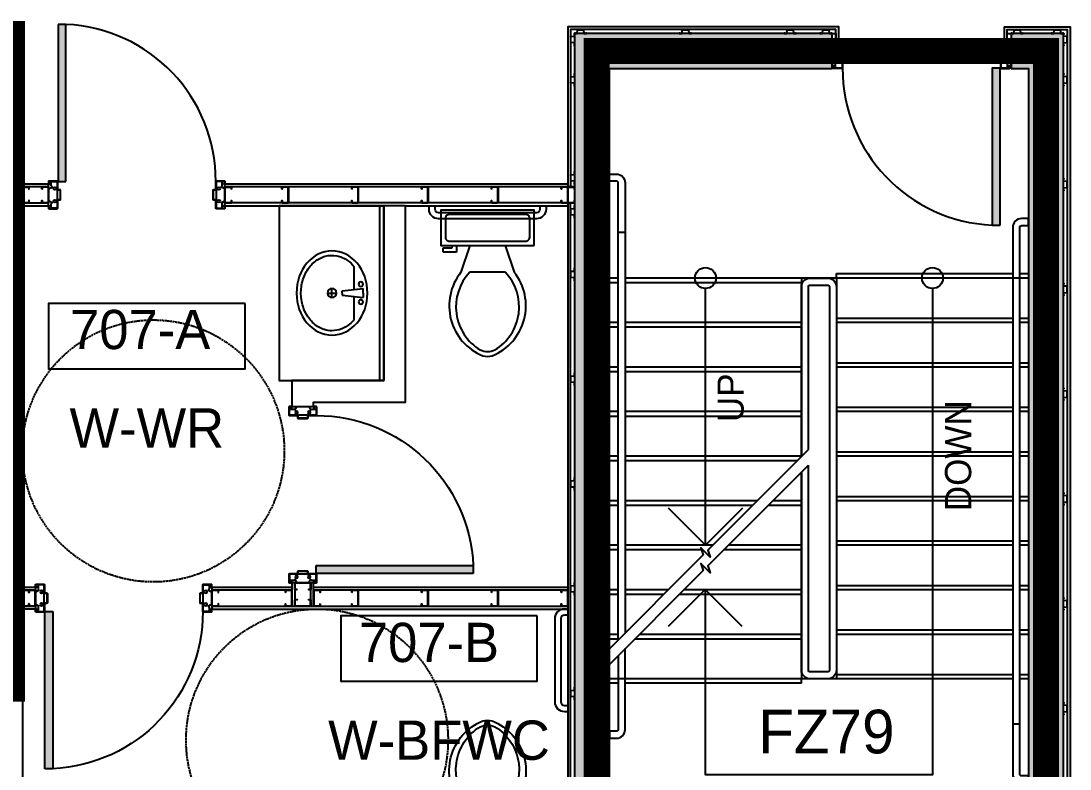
# Model space of a CAD drawing. Header units: millimetres. Extents: x 5414 to 278894, y 4264 to 146383.
# Drawn here: x 249094 to 255102, y 18240 to 22523 of the extents above; entities that cross this region are included whole.
import ezdxf
from ezdxf.enums import TextEntityAlignment as Align

# ---------------------------------------------------------------- set-up
doc = ezdxf.new("R2010")
doc.units = ezdxf.units.MM
doc.linetypes.add('Commercial Base Plan$0$ACAD_ISO02W100', pattern=[15, 12, -3])
for name, color, linetype in [('Commercial Base Plan$0$A-DR-INT', 6, 'Continuous'), ('Commercial Base Plan$0$A-GL-RMS-IDN', 6, 'Continuous'), ('Commercial Base Plan$0$A-PL-LAY-S', 6, 'Continuous'), ('Commercial Base Plan$0$H-PB-FIX', 6, 'Continuous'), ('Commercial Base Plan$0$R-FC-WSR-BRF', 6, 'Continuous'), ('E-FP-FZ', 1, 'Continuous')]:
    doc.layers.add(name, color=color, linetype=linetype)
doc.styles.add('ARCH', font='comic.ttf')
doc.styles.add('Commercial Base Plan$0$STYLUS BT', font='stylu.ttf')
pattern_1 = [(270, (226005.1288, -68108.992), (1.374815, -2.38125), [1.5875, -3.175]), (30, (226005.1288, -68108.992), (1.374815493, 2.381249716), [1.5875, -3.175]), (330, (226005.1288, -68108.992), (2.749630493, -2.84e-07), [-3.175, 1.5875])]

# ---------------------------------------------------------------- blocks, each defined once
blk = doc.blocks.new('Commercial Base Plan$0$Toilet - top')
for p, q in [((9.5, -6), (9.5, -2)), ((-10, -8.5), (-8, -8.5)), ((-10, -9.5), (-10, -8.5)), ((-8, -8.5), (-8, -8)), ((-7, -8), (-7, -9.5)), ((-4, -8), (-6, -14)), ((4, -8), (6, -14)), ((-7, -9.5), (-10, -9.5)), ((4, -14), (-4, -14))]:
    blk.add_line(p, q)
blk.add_lwpolyline([(10.5, -8), (10.5, 0), (-10.5, 0), (-10.5, -8)], close=True)
for points in [[(-9.5, -2), (-9.5, -6)], [(8.5, -1), (-8.5, -1)], [(-8.5, -7), (8.5, -7)]]:
    blk.add_lwpolyline(points)
for centre, radius, start, end in [((-8.62, -1.88), 0.884, 81.8699, 188.1301), ((8.62, -1.88), 0.884, 351.8699, 98.1301), ((-8.62, -6.12), 0.884, 171.8699, 278.1301), ((8.62, -6.12), 0.884, 261.8699, 8.1301), ((3.52, -21.58), 12.17, 141.4691, 247.9714), ((4.2, -21.82), 11.33, 136.3677, 238.9468), ((-3.52, -21.58), 12.17, 292.0284, 38.5307), ((-4.2, -21.82), 11.33, 301.053, 43.6321), ((0, -27.88), 4, 245.7318, 294.2682), ((0, -29), 4, 254.8605, 285.1395)]:
    blk.add_arc(centre, radius, start, end)
blk = doc.blocks.new('Commercial Base Plan$0$wbOval Bath Vanity 482x406 top')
for p, q in [((-150.9, 127), (-20, 127)), ((-12.7, 58.9), (-25.4, 177.8)), ((0, 177.8), (-25.4, 177.8)), ((0, 177.8), (25.4, 177.8)), ((12.7, 58.9), (25.4, 177.8)), ((20, 127), (150.9, 127)), ((-25.4, 0), (25.4, 0)), ((0, 58.9), (-12.7, 58.9)), ((0, 58.9), (12.7, 58.9)), ((0, -25.4), (0, 25.4))]:
    blk.add_line(p, q)
for centre, radius in [((-50.8, 165.1), 12.7), ((50.8, 165.1), 12.7), ((0, 0), 25.4)]:
    blk.add_circle(centre, radius)
blk.add_ellipse((0, 0), major_axis=(-241.3, 0), ratio=0.842105)
blk.add_open_spline([(-150.9, 127), (-156.2, 122.7), (-161.2, 118.2), (-183.4, 96.3), (-196.7, 76.4), (-212.3, 37.5), (-215.9, 18.7), (-215.9, 0), (-215.9, -14.9), (-213.6, -29.8), (-202.4, -65.6), (-190.7, -86.1), (-158.7, -122.5), (-138.3, -138.3), (-91.5, -162.6), (-65.1, -171), (-10.3, -179.1), (18.1, -178.7), (72.5, -169), (98.5, -159.8), (144.2, -134.2), (163.9, -117.8), (194.3, -80.6), (205, -59.8), (216.6, -16.9), (217.5, 5.3), (209.3, 48.8), (200.3, 70), (176.9, 103), (164.9, 115.7), (150.9, 127)], degree=3, knots=[5.476012, 5.476012, 5.476012, 5.476012, 5.578585, 5.578585, 5.958606, 5.958606, 6.283185, 6.283185, 6.283185, 6.541474, 6.541474, 6.921495, 6.921495, 7.301517, 7.301517, 7.681538, 7.681538, 8.061559, 8.061559, 8.44158, 8.44158, 8.821601, 8.821601, 9.201622, 9.201622, 9.581644, 9.581644, 9.961665, 9.961665, 10.231939, 10.231939, 10.231939, 10.231939])
blk = doc.blocks.new('Commercial Base Plan$0$wbFurringChanel 70x22')
blk.add_lwpolyline([(4.9, 2.6), (0.5, 2.6, 0.414214), (0, 2.1), (0, 0.5, 0.414214), (0.5, 0), (15.5, 0, 0.394412), (16, 0.5), (17.5, 21.5, -0.394412), (18, 22), (18.3, 22, -0.198912), (18.6, 21.9), (19.1, 21.4, 0.198912), (19.4, 21.3), (50.6, 21.3), (50.6, 21.3, 0.198912), (50.9, 21.4), (51.4, 21.9, -0.198912), (51.7, 22), (52, 22, -0.394412), (52.5, 21.5), (54, 0.5, 0.394412), (54.5, 0), (69.5, 0, 0.414214), (70, 0.5), (70, 1.5, 0.414214), (69.5, 2), (65, 2)], format="xyb")
blk = doc.blocks.new('Commercial Base Plan$0$wbC_Stud 92x38')
blk.add_lwpolyline([(-13, 38), (-3, 38, -0.414214), (0, 35), (0, 3, -0.414214), (-3, 0), (-89, 0, -0.414214), (-92, 3), (-92, 35, -0.414214), (-89, 38), (-79, 38), (-79, 37), (-89, 37, 0.414214), (-91, 35), (-91, 3, 0.414214), (-89, 1), (-3, 1, 0.414214), (-1, 3), (-1, 35, 0.414214), (-3, 37), (-13, 37)], format="xyb", close=True)
blk = doc.blocks.new('Commercial Base Plan$0$wbunit Break Line Symbol')
blk.add_lwpolyline([(-1, 0), (-0.75, 0), (-0.5, 0.5), (-0.5, -0.5), (-0.25, 0), (0, 0)])
blk = doc.blocks.new('Commercial Base Plan$0$wbJamb&Anchor146x56')
at = {"color": 6}
blk.add_line((1, -39), (1, 39), dxfattribs=at)
blk.add_lwpolyline([(20, -39), (20, -39), (20, -72), (58, -72), (58, 72), (20, 72), (20, 59), (20, 39), (0, 39), (0, -39)], close=True, dxfattribs=at)
blk.add_lwpolyline([(17, 60), (10, 60, -0.414214), (9, 61), (9, 72, -0.414214), (10, 73), (58, 73, -0.414214), (59, 72), (59, 24, 0.414214), (60, 23), (74, 23, -0.414214), (75, 22), (75, -22, -0.414214), (74, -23), (60, -23, 0.414214), (59, -24), (59, -72, -0.414214), (58, -73), (10, -73, -0.414214), (9, -72), (9, -61, -0.414214), (10, -60), (17, -60), (17, -59), (10, -59, 0.414214), (8, -61), (8, -72, 0.414214), (10, -74), (58, -74, 0.414214), (60, -72), (60, -24), (74, -24, 0.414214), (76, -22), (76, 22, 0.414214), (74, 24), (60, 24), (60, 72, 0.414214), (58, 74), (10, 74, 0.414214), (8, 72), (8, 61, 0.414214), (10, 59), (17, 59)], format="xyb", close=True)
for centre in [(43, 31), (43, -31)]:
    blk.add_circle(centre, 8, dxfattribs=at)
blk = doc.blocks.new('Commercial Base Plan$0$att.RoomName&Number')
blk.add_lwpolyline([(-7.5, 0), (7.5, 0), (7.5, 5), (-7.5, 5)], close=True)
at = {"style": 'Commercial Base Plan$0$STYLUS BT'}
for tag, p in [('ROOM_NAME', (0, 9.5)), ('ROOM', (0, 2.5))]:
    blk.add_attdef(tag, text='', height=3, dxfattribs=at).set_placement(p, align=Align.MIDDLE)
blk = doc.blocks.new('Commercial Base Plan$0$wbDoorPlan 900x124(1010ro)')
for p, q in [((54.5, 976.1), (54.5, 77)), ((99.5, 976.1), (54.5, 976.1)), ((99.5, 77), (99.5, 976.1)), ((54.5, 77), (99.5, 77)), ((1, -34.6), (1, 34.5)), ((1009, -34.6), (1009, 34.5))]:
    blk.add_line(p, q)
for points in [[(9, 65), (2, 65, -0.414214), (1, 66), (1, 77, -0.414214), (2, 78), (50, 78, -0.414214), (51, 77), (51, 29, 0.414214), (52, 28), (66, 28, -0.414214), (67, 27), (67, -27, -0.414214), (66, -28), (52, -28, 0.414214), (51, -29), (51, -77, -0.414214), (50, -78), (2, -78, -0.414214), (1, -77), (1, -66, -0.414214), (2, -65), (9, -65), (9, -64), (2, -64, 0.414214), (0, -66), (0, -77, 0.414214), (2, -79), (50, -79, 0.414214), (52, -77), (52, -29), (66, -29, 0.414214), (68, -27), (68, 27, 0.414214), (66, 29), (52, 29), (52, 77, 0.414214), (50, 79), (2, 79, 0.414214), (0, 77), (0, 66, 0.414214), (2, 64), (9, 64)], [(1001, 65), (1008, 65, 0.414214), (1009, 66), (1009, 77, 0.414214), (1008, 78), (960, 78, 0.414214), (959, 77), (959, 29, -0.414214), (958, 28), (944, 28, 0.414214), (943, 27), (943, -27, 0.414214), (944, -28), (958, -28, -0.414214), (959, -29), (959, -77, 0.414214), (960, -78), (1008, -78, 0.414214), (1009, -77), (1009, -66, 0.414214), (1008, -65), (1001, -65), (1001, -64), (1008, -64, -0.414214), (1010, -66), (1010, -77, -0.414214), (1008, -79), (960, -79, -0.414214), (958, -77), (958, -29), (944, -29, -0.414214), (942, -27), (942, 27, -0.414214), (944, 29), (958, 29), (958, 77, -0.414214), (960, 79), (1008, 79, -0.414214), (1010, 77), (1010, 66, -0.414214), (1008, 64), (1001, 64)]]:
    blk.add_lwpolyline(points, format="xyb", close=True)
for points in [[(0, -34), (0, 34), (20, 45), (15, 51.5), (15, 77), (50, 77), (50, -77), (15, -77), (15, -51.5), (20, -45)], [(1010, -34), (1010, 34), (990, 45), (995, 51.5), (995, 77), (960, 77), (960, -77), (995, -77), (995, -51.5), (990, -45)]]:
    blk.add_lwpolyline(points, close=True)
for centre in [(35, 36), (975, 36), (35, -36), (975, -36)]:
    blk.add_circle(centre, 8)
blk.add_arc((58.9, 77.9), 899.1, 359.94192, 87.41192)
blk.add_solid([(54.5, 976.1), (99.5, 976.1), (54.5, 77), (99.5, 77)])

msp = doc.modelspace()

# ---------------------------------------------------------------- hatches: boundary and pattern name
at = {"layer": 'Commercial Base Plan$0$A-PL-LAY-S'}
msp.add_hatch(color=256, dxfattribs=at).paths.add_polyline_path([(254764, 22251.2), (254864, 22251.2), (254864, 17656.2), (252464, 17656.2), (252464, 22251.2), (253739, 22251.2), (253739, 22451.2), (252264, 22451.2), (252264, 17456.2), (255064, 17456.2), (255064, 22451.2), (254764, 22451.2)])
h = msp.add_hatch(dxfattribs=at)
h.set_pattern_fill('HONEY', color=256, scale=0.5, angle=270, style=0)
h.set_pattern_definition(pattern_1)
h.paths.add_polyline_path([(253739, 22397.2), (253739, 22386.2, 0.25), (253747, 22386.2), (253747, 22397.2, -0.5)])
h = msp.add_hatch(dxfattribs=at)
h.set_pattern_fill('HONEY', color=256, scale=0.5, angle=270, style=0)
h.set_pattern_definition(pattern_1)
h.paths.add_polyline_path([(254756, 22397.2), (254756, 22386.2, 0.25), (254764, 22386.2), (254764, 22397.2, -0.5)])
h.paths.add_polyline_path([(254756, 22264.2), (254756, 22253.2, -0.5), (254764, 22253.2), (254764, 22264.2, 0.25)])
h = msp.add_hatch(dxfattribs=at)
h.set_pattern_fill('HONEY', color=256, scale=0.5, angle=270, style=0)
h.set_pattern_definition(pattern_1)
h.paths.add_polyline_path([(253739, 22264.2), (253739, 22253.2, -0.5), (253747, 22253.2), (253747, 22264.2, 0.25)])

# ---------------------------------------------------------------- linework, layer by layer
at = {"layer": 'Commercial Base Plan$0$A-DR-INT'}
msp.add_arc((254697.2, 22251.4), 898.2, 179.88762, 267.40005, dxfattribs=at)
at = {"layer": 'Commercial Base Plan$0$A-PL-LAY-S'}
for p, q in [((253739, 22399.2), (253739, 22251.2)), ((254764, 22251.2), (254764, 22399.2)), ((249252, 21465.2), (249252, 21589.2)), ((250262, 21465.2), (250262, 21589.2)), ((252226, 21589.2), (252226, 21465.2)), ((251296, 21465.2), (251172, 21465.2)), ((254656.5, 21354.1), (254701.5, 21354.1)), ((252554, 21311.2), (252514, 21311.2)), ((252514, 21051.2), (252464, 21051.2)), ((252514, 21051.2), (252464, 21051.2)), ((254774, 21051.2), (252554, 21051.2)), ((254774, 21051.2), (252554, 21051.2)), ((253564, 21051.2), (253564, 20029.2)), ((253564, 21051.2), (253564, 20029.2)), ((253764, 21051.2), (253764, 18756.2)), ((253764, 21051.2), (253764, 18756.2)), ((254814, 21051.2), (254774, 21051.2)), ((254864, 21051.2), (254814, 21051.2)), ((254864, 21051.2), (254814, 21051.2)), ((253014, 19521.9), (253014, 20991.2)), ((253014, 19521.9), (253014, 20991.2)), ((252514, 20796.2), (252464, 20796.2)), ((252514, 20796.2), (252464, 20796.2)), ((253564, 20796.2), (252554, 20796.2)), ((253564, 20796.2), (252554, 20796.2)), ((254774, 20796.2), (253764, 20796.2)), ((254774, 20796.2), (253764, 20796.2)), ((254864, 20796.2), (254814, 20796.2)), ((254864, 20796.2), (254814, 20796.2)), ((252514, 20541.2), (252464, 20541.2)), ((252514, 20541.2), (252464, 20541.2)), ((253564, 20541.2), (252554, 20541.2)), ((253564, 20541.2), (252554, 20541.2)), ((254774, 20541.2), (253764, 20541.2)), ((254774, 20541.2), (253764, 20541.2)), ((254864, 20541.2), (254814, 20541.2)), ((254864, 20541.2), (254814, 20541.2)), ((249102, 20260.2), (249102, 17656.2)), ((252514, 20286.2), (252464, 20286.2)), ((252514, 20286.2), (252464, 20286.2)), ((253564, 20286.2), (252554, 20286.2)), ((253564, 20286.2), (252554, 20286.2)), ((254774, 20286.2), (253764, 20286.2)), ((254774, 20286.2), (253764, 20286.2)), ((254864, 20286.2), (254814, 20286.2)), ((254864, 20286.2), (254814, 20286.2)), ((253040.5, 19505.7), (253604, 20069.2)), ((252514, 20031.2), (252464, 20031.2)), ((252514, 20031.2), (252464, 20031.2)), ((253564, 20031.2), (252554, 20031.2)), ((253564, 20031.2), (252554, 20031.2)), ((254774, 20031.2), (253764, 20031.2)), ((254774, 20031.2), (253764, 20031.2)), ((254864, 20031.2), (254814, 20031.2)), ((254864, 20031.2), (254814, 20031.2)), ((253040.5, 19415.9), (253604, 19979.4)), ((253564, 19939.4), (253564, 18756.2)), ((253564, 19939.4), (253564, 18756.2)), ((252514, 19776.2), (252464, 19776.2)), ((252514, 19776.2), (252464, 19776.2)), ((253311, 19776.2), (252554, 19776.2)), ((253311, 19776.2), (252554, 19776.2)), ((253564, 19776.2), (253400.7, 19776.2)), ((253564, 19776.2), (253400.7, 19776.2)), ((254774, 19776.2), (253764, 19776.2)), ((254774, 19776.2), (253764, 19776.2)), ((254864, 19776.2), (254814, 19776.2)), ((254864, 19776.2), (254814, 19776.2)), ((252514, 19521.2), (252464, 19521.2)), ((252514, 19521.2), (252464, 19521.2)), ((253056, 19521.2), (252554, 19521.2)), ((253056, 19521.2), (252554, 19521.2)), ((253564, 19521.2), (253145.7, 19521.2)), ((253564, 19521.2), (253145.7, 19521.2)), ((254774, 19521.2), (253764, 19521.2)), ((254774, 19521.2), (253764, 19521.2)), ((254864, 19521.2), (254814, 19521.2)), ((254864, 19521.2), (254814, 19521.2)), ((250770, 19305.7), (250646, 19305.7)), ((250646, 19305.7), (250646, 19172.2)), ((250662, 19305.7), (250662, 19172.2)), ((250754, 19172.2), (250754, 19305.7)), ((250770, 19172.2), (250770, 19305.7)), ((249177, 19280.2), (249102, 19280.2)), ((249177, 19264.2), (249102, 19264.2)), ((249177, 19280.2), (249177, 19156.2)), ((250646, 19280.2), (250187, 19280.2)), ((250187, 19280.2), (250187, 19156.2)), ((250646, 19264.2), (250187, 19264.2)), ((252226, 19280.2), (250770, 19280.2)), ((252226, 19264.2), (250770, 19264.2)), ((252514, 19266.2), (252464, 19266.2)), ((252514, 19266.2), (252464, 19266.2)), ((252801, 19266.2), (252554, 19266.2)), ((252801, 19266.2), (252554, 19266.2)), ((253564, 19266.2), (252890.7, 19266.2)), ((253564, 19266.2), (252890.7, 19266.2)), ((254774, 19266.2), (253764, 19266.2)), ((254774, 19266.2), (253764, 19266.2)), ((254864, 19266.2), (254814, 19266.2)), ((254864, 19266.2), (254814, 19266.2)), ((249177, 19172.2), (249102, 19172.2)), ((250187, 19172.2), (252226, 19172.2)), ((249177, 19156.2), (249102, 19156.2)), ((250187, 19156.2), (252226, 19156.2)), ((252514, 19011.2), (252464, 19011.2)), ((252514, 19011.2), (252464, 19011.2)), ((253564, 19011.2), (252635.7, 19011.2)), ((253564, 19011.2), (252635.7, 19011.2)), ((254774, 19011.2), (253764, 19011.2)), ((254774, 19011.2), (253764, 19011.2)), ((254864, 19011.2), (254814, 19011.2)), ((254864, 19011.2), (254814, 19011.2)), ((252514, 18756.2), (252464, 18756.2)), ((252514, 18756.2), (252464, 18756.2)), ((252554, 18756.2), (252514, 18756.2)), ((254774, 18756.2), (252554, 18756.2)), ((254774, 18756.2), (252554, 18756.2)), ((254864, 18756.2), (254814, 18756.2)), ((254864, 18756.2), (254814, 18756.2)), ((254814, 18496.2), (254774, 18496.2))]:
    msp.add_line(p, q, dxfattribs=at)
at = {"layer": 'Commercial Base Plan$0$A-PL-LAY-S', "linetype": 'Commercial Base Plan$0$ACAD_ISO02W100', "ltscale": 0.5}
for p, q in [((253764, 21051.2), (253764, 21076.2)), ((253764, 21076.2), (254774, 21076.2)), ((254814, 21076.2), (254864, 21076.2)), ((252464, 21026.2), (252514, 21026.2)), ((252554, 21026.2), (253564, 21026.2)), ((253764, 20821.2), (254774, 20821.2)), ((254814, 20821.2), (254864, 20821.2)), ((252464, 20771.2), (252514, 20771.2)), ((252554, 20771.2), (253564, 20771.2)), ((253764, 20566.2), (254774, 20566.2)), ((254814, 20566.2), (254864, 20566.2)), ((252464, 20516.2), (252514, 20516.2)), ((252554, 20516.2), (253564, 20516.2)), ((253764, 20311.2), (254774, 20311.2)), ((254814, 20311.2), (254864, 20311.2)), ((252464, 20261.2), (252514, 20261.2)), ((252554, 20261.2), (253564, 20261.2)), ((253764, 20056.2), (254774, 20056.2)), ((254814, 20056.2), (254864, 20056.2)), ((252464, 20006.2), (252514, 20006.2)), ((252554, 20006.2), (253541, 20006.2)), ((253764, 19801.2), (254774, 19801.2)), ((254814, 19801.2), (254864, 19801.2)), ((252464, 19751.2), (252514, 19751.2)), ((252554, 19751.2), (253286, 19751.2)), ((253375.7, 19751.2), (253564, 19751.2)), ((253764, 19546.2), (254774, 19546.2)), ((254814, 19546.2), (254864, 19546.2)), ((252464, 19496.2), (252514, 19496.2)), ((252554, 19496.2), (252990.6, 19496.2)), ((253120.7, 19496.2), (253564, 19496.2)), ((253764, 19291.2), (254774, 19291.2)), ((254814, 19291.2), (254864, 19291.2)), ((252464, 19241.2), (252514, 19241.2)), ((252554, 19241.2), (252776, 19241.2)), ((252865.7, 19241.2), (253564, 19241.2)), ((252464, 18986.2), (252514, 18986.2)), ((252610.7, 18986.2), (253564, 18986.2)), ((253764, 19036.2), (254774, 19036.2)), ((254814, 19036.2), (254864, 19036.2)), ((253564, 18731.2), (253564, 18756.2)), ((253764, 18781.2), (254774, 18781.2)), ((254814, 18781.2), (254864, 18781.2)), ((252514, 18731.2), (252464, 18731.2)), ((253564, 18731.2), (252554, 18731.2))]:
    msp.add_line(p, q, dxfattribs=at)
at = {"layer": 'Commercial Base Plan$0$A-PL-LAY-S'}
for points in [[(248051, 22489.2), (249102, 22489.2), (249102, 20260.2), (244054, 20260.2), (244054, 22489.2), (244292, 22489.2)], [(253777, 22399.2), (253777, 22489.2), (252226, 22489.2), (252226, 21589.2), (250262, 21589.2)], [(253761, 22399.2), (253761, 22473.2), (252242, 22473.2), (252242, 21573.2), (250262, 21573.2)], [(254726, 22399.2), (254726, 22489.2), (255102, 22489.2), (255102, 16113.2), (252226, 16113.2), (252076, 16113.2)], [(254742, 22399.2), (254742, 22473.2), (255086, 22473.2), (255086, 16129.2), (252242, 16129.2), (252076, 16129.2)], [(254764, 22351.2), (254864, 22351.2), (254964, 22351.2), (254964, 17656.2), (254964, 17556.2), (252464, 17556.2), (252364, 17556.2), (252364, 22251.2), (252364, 22351.2), (253739, 22351.2)], [(254764, 22251.2), (254864, 22251.2), (254864, 17656.2), (252464, 17656.2), (252464, 22251.2), (253739, 22251.2)], [(254701.5, 21354.1), (254701.5, 22253.2), (254656.5, 22253.2), (254656.5, 21354.1)], [(249252, 21589.2), (249102, 21589.2)], [(249252, 21573.2), (249102, 21573.2)], [(249102, 17640.2), (252242, 17640.2), (252242, 21481.2), (250262, 21481.2)], [(249102, 21481.2), (249252, 21481.2)], [(249102, 21465.2), (249252, 21465.2)], [(251296, 21465.2), (252226, 21465.2), (252226, 17656.2), (249102, 17656.2)], [(250262, 21465.2), (251172, 21465.2)], [(251172, 21465.2), (251172, 20465.2), (250646, 20465.2), (250646, 20341.2), (250646, 20315.7), (250770, 20315.7), (250770, 20341.2), (251296, 20341.2), (251296, 21465.2)], [(254314, 20991.2), (254314, 18206.2), (253014, 18206.2), (253014, 19266.9)], [(254314, 20976.2), (254314, 18206.2), (253014, 18206.2), (253014, 19266.9)], [(253226.1, 19734), (253014, 19521.9), (252801.8, 19734)], [(252987.4, 19452.7), (252464, 18929.2)], [(252987.4, 19362.9), (252464, 18839.4)], [(253224.6, 19056.2), (253012.5, 19268.4), (252800.4, 19056.2)]]:
    msp.add_lwpolyline(points, dxfattribs=at)
for points in [[(254764, 22251.2), (254864, 22251.2), (254864, 17656.2), (252464, 17656.2), (252464, 22251.2), (253739, 22251.2), (253739, 22451.2), (252264, 22451.2), (252264, 17456.2), (255064, 17456.2), (255064, 22451.2), (254764, 22451.2)], [(253761, 22451.2), (253761, 22404.2), (253739, 22404.2), (253739, 22451.2)], [(254764, 22451.2), (254764, 22404.2), (254742, 22404.2), (254742, 22451.2)], [(251172, 20465.2), (251172, 21465.2), (250572, 21465.2), (250572, 20465.2)], [(251172, 20465.2), (251172, 21465.2), (251147, 21465.2), (251147, 20465.2)]]:
    msp.add_lwpolyline(points, close=True, dxfattribs=at)
for points in [[(252514, 18979.2), (252514, 21311.2), (252514, 21596.2, 0.414214), (252504, 21606.2), (252464, 21606.2), (252464, 21646.2), (252504, 21646.2, -0.414214), (252554, 21596.2), (252554, 21311.2), (252554, 19019.2)], [(254844.1, 21351.2), (254864, 21351.2), (254864, 21391.2), (254824, 21391.2, 0.414214), (254774, 21341.2), (254774, 21051.2), (254774, 18496.2), (254774, 18211.2, 0.414214), (254824, 18161.2), (254864, 18161.2), (254864, 18201.2), (254824, 18201.2, -0.414214), (254814, 18211.2), (254814, 18496.2), (254814, 21051.2), (254814, 21341.2, -0.414214), (254824, 21351.2), (254844.1, 21351.2)], [(253564, 20029.2), (253564, 21001.2, -0.414214), (253614, 21051.2), (253714, 21051.2, -0.414214), (253764, 21001.2), (253764, 18806.2, -0.414214), (253714, 18756.2), (253614, 18756.2, -0.414214), (253564, 18806.2), (253564, 19939.4)], [(253604, 20069.2), (253604, 21001.2, -0.414214), (253614, 21011.2), (253714, 21011.2, -0.414214), (253724, 21001.2), (253724, 18806.2, -0.414214), (253714, 18796.2), (253614, 18796.2, -0.414214), (253604, 18806.2), (253604, 19979.4)], [(252514, 18889.4), (252514, 18756.2), (252514, 18466.2, -0.414214), (252504, 18456.2), (252464, 18456.2), (252464, 18416.2), (252504, 18416.2, 0.414214), (252554, 18466.2), (252554, 18756.2), (252554, 18929.4)]]:
    msp.add_lwpolyline(points, format="xyb", dxfattribs=at)
for centre in [(253014, 21051.2), (254314, 21051.2)]:
    msp.add_circle(centre, 60, dxfattribs=at)
for centre, radius, start, end in [((253743, 22400.2), 5, 216.8699, 323.1301), ((253743, 22393.7), 8.5, 241.92751, 298.07249), ((254760, 22400.2), 5, 216.8699, 323.1301), ((254760, 22393.7), 8.5, 241.92751, 298.07249), ((253743, 22256.7), 8.5, 61.92751, 118.07249), ((253743, 22250.2), 5, 36.8699, 143.1301), ((254760, 22256.7), 8.5, 61.92751, 118.07249), ((254760, 22250.2), 5, 36.8699, 143.1301)]:
    msp.add_arc(centre, radius, start, end, dxfattribs=at)
msp.add_solid([(254701.5, 21353.6), (254656.5, 21353.6), (254701.5, 22253.2), (254656.5, 22253.2)], dxfattribs=at)
at = {"layer": 'Commercial Base Plan$0$R-FC-WSR-BRF'}
for points in [[(252101, 21465.2), (252101, 21445.2, -0.414214), (252046, 21390.2), (251486, 21390.2, -0.414214), (251431, 21445.2), (251431, 21465.2)], [(252066, 21465.2), (252066, 21445.2, -0.414214), (252046, 21425.2), (251486, 21425.2, -0.414214), (251466, 21445.2), (251466, 21465.2)], [(252226, 19156.2), (252206, 19156.2, 0.414214), (252151, 19101.2), (252151, 18624.4, 0.414214), (252206, 18569.4), (252226, 18569.4)], [(252226, 19121.2), (252206, 19121.2, 0.414214), (252186, 19101.2), (252186, 18624.4, 0.414214), (252206, 18604.4), (252226, 18604.4)]]:
    msp.add_lwpolyline(points, format="xyb", dxfattribs=at)
at = {"layer": 'Commercial Base Plan$0$R-FC-WSR-BRF', "linetype": 'Commercial Base Plan$0$ACAD_ISO02W100'}
for centre in [(249852, 20061.1), (250789.8, 18406.2)]:
    msp.add_circle(centre, 750, dxfattribs=at)
at = {"layer": 'E-FP-FZ', "const_width": 150}
for points in [[(244197.3, 22447.7), (249041.7, 22447.7), (249041.7, 20403.5), (244197.3, 20403.5)], [(252391.2, 16182.9), (254964, 16182.9), (254964, 22351.2), (252391.2, 22351.2)], [(245909.2, 18700.9), (249041.7, 18700.9), (249041.7, 20403.5), (245909.2, 20403.5)]]:
    msp.add_lwpolyline(points, close=True, dxfattribs=at)

# ---------------------------------------------------------------- block references
at = {"layer": 'Commercial Base Plan$0$A-DR-INT'}
msp.add_blockref('Commercial Base Plan$0$wbDoorPlan 900x124(1010ro)', (249252, 21527.2), dxfattribs=at)
at = {"layer": 'Commercial Base Plan$0$A-DR-INT', "xscale": -1}
for p, rotation in [((250708, 19305.7), 270), ((249177, 19218.2), 180)]:
    msp.add_blockref('Commercial Base Plan$0$wbDoorPlan 900x124(1010ro)', p, dxfattribs=dict(at, rotation=rotation))
at = {"layer": 'Commercial Base Plan$0$A-GL-RMS-IDN'}
ref = msp.add_blockref('Commercial Base Plan$0$att.RoomName&Number', (249814.7, 20905.4), dxfattribs=dict(at, xscale=75, yscale=75, zscale=75, rotation=180))
ref.add_attrib('ROOM', '707-A', dxfattribs={"layer": '0', "height": 225, "style": 'Commercial Base Plan$0$STYLUS BT'}).set_placement((249776.7, 20756.6), align=Align.MIDDLE)
ref.add_attrib('ROOM_NAME', 'W-WR', dxfattribs={"layer": '0', "height": 225, "style": 'Commercial Base Plan$0$STYLUS BT'}).set_placement((249814.7, 20192.9), align=Align.MIDDLE)
ref = msp.add_blockref('Commercial Base Plan$0$att.RoomName&Number', (251487.9, 19117.9), dxfattribs=dict(at, xscale=75, yscale=75, zscale=75, rotation=180))
ref.add_attrib('ROOM', '707-B', dxfattribs={"layer": '0', "height": 225, "style": 'Commercial Base Plan$0$STYLUS BT'}).set_placement((251430.5, 18964.9), align=Align.MIDDLE)
ref.add_attrib('ROOM_NAME', 'W-BFWC', dxfattribs={"layer": '0', "height": 225, "style": 'Commercial Base Plan$0$STYLUS BT'}).set_placement((251487.9, 18405.4), align=Align.MIDDLE)
at = {"layer": 'Commercial Base Plan$0$A-PL-LAY-S'}
for name, p in [('Commercial Base Plan$0$wbFurringChanel 70x22', (252264, 22451.2)), ('Commercial Base Plan$0$wbFurringChanel 70x22', (252864, 22451.2)), ('Commercial Base Plan$0$wbFurringChanel 70x22', (253464, 22451.2)), ('Commercial Base Plan$0$wbFurringChanel 70x22', (253669, 22451.2)), ('Commercial Base Plan$0$wbFurringChanel 70x22', (254764, 22451.2)), ('Commercial Base Plan$0$wbFurringChanel 70x22', (254994, 22451.2)), ('Commercial Base Plan$0$wbC_Stud 92x38', (250754, 19172.2))]:
    msp.add_blockref(name, p, dxfattribs=at)
for name, p, rotation in [('Commercial Base Plan$0$wbFurringChanel 70x22', (252264, 22381.2), 90.00000000000001), ('Commercial Base Plan$0$wbJamb&Anchor146x56', (254764, 22325.2), 180), ('Commercial Base Plan$0$wbFurringChanel 70x22', (252264, 22151.2), 90.00000000000001), ('Commercial Base Plan$0$wbFurringChanel 70x22', (252264, 21589.2), 90.00000000000001), ('Commercial Base Plan$0$wbC_Stud 92x38', (249252, 21573.2), 90.00000000000001), ('Commercial Base Plan$0$wbC_Stud 92x38', (250626, 21573.2), 90.00000000000001), ('Commercial Base Plan$0$wbC_Stud 92x38', (251026, 21573.2), 90.00000000000001), ('Commercial Base Plan$0$wbC_Stud 92x38', (251426, 21573.2), 90.00000000000001), ('Commercial Base Plan$0$wbC_Stud 92x38', (251826, 21573.2), 90.00000000000001), ('Commercial Base Plan$0$wbC_Stud 92x38', (252226, 21573.2), 90.00000000000001), ('Commercial Base Plan$0$wbFurringChanel 70x22', (252264, 21395.2), 90.00000000000001), ('Commercial Base Plan$0$wbFurringChanel 70x22', (252264, 21037.2), 90.00000000000001), ('Commercial Base Plan$0$wbFurringChanel 70x22', (252264, 20437.2), 90.00000000000001), ('Commercial Base Plan$0$wbFurringChanel 70x22', (252264, 19837.2), 90.00000000000001), ('Commercial Base Plan$0$wbC_Stud 92x38', (250662, 19305.7), 180), ('Commercial Base Plan$0$wbFurringChanel 70x22', (252264, 19237.2), 90.00000000000001), ('Commercial Base Plan$0$wbC_Stud 92x38', (249177, 19264.2), 90.00000000000001), ('Commercial Base Plan$0$wbC_Stud 92x38', (250646, 19264.2), 90.00000000000001), ('Commercial Base Plan$0$wbC_Stud 92x38', (250770, 19172.2), 270), ('Commercial Base Plan$0$wbC_Stud 92x38', (251026, 19264.2), 90.00000000000001), ('Commercial Base Plan$0$wbC_Stud 92x38', (251426, 19264.2), 90.00000000000001), ('Commercial Base Plan$0$wbC_Stud 92x38', (251826, 19264.2), 90.00000000000001), ('Commercial Base Plan$0$wbC_Stud 92x38', (252226, 19264.2), 90.00000000000001), ('Commercial Base Plan$0$wbFurringChanel 70x22', (252264, 18637.2), 90.00000000000001)]:
    msp.add_blockref(name, p, dxfattribs=dict(at, rotation=rotation))
at = {"layer": 'Commercial Base Plan$0$A-PL-LAY-S', "xscale": -1}
for name, p, rotation in [('Commercial Base Plan$0$wbFurringChanel 70x22', (255064, 22381.2), 270), ('Commercial Base Plan$0$wbJamb&Anchor146x56', (253739, 22325.2), 180), ('Commercial Base Plan$0$wbFurringChanel 70x22', (255064, 22151.2), 270), ('Commercial Base Plan$0$wbC_Stud 92x38', (249102, 21573.2), 270), ('Commercial Base Plan$0$wbC_Stud 92x38', (250262, 21573.2), 270), ('Commercial Base Plan$0$wbC_Stud 92x38', (252226, 21573.2), 270), ('Commercial Base Plan$0$wbFurringChanel 70x22', (255064, 21551.2), 270), ('Commercial Base Plan$0$wbFurringChanel 70x22', (255064, 20951.2), 270), ('Commercial Base Plan$0$wbFurringChanel 70x22', (255064, 20351.2), 270), ('Commercial Base Plan$0$wbFurringChanel 70x22', (255064, 19751.2), 270), ('Commercial Base Plan$0$wbC_Stud 92x38', (249102, 19264.2), 270), ('Commercial Base Plan$0$wbC_Stud 92x38', (250187, 19264.2), 270), ('Commercial Base Plan$0$wbFurringChanel 70x22', (255064, 19151.2), 270), ('Commercial Base Plan$0$wbFurringChanel 70x22', (255064, 18551.2), 270)]:
    msp.add_blockref(name, p, dxfattribs=dict(at, rotation=rotation))
at = {"layer": 'Commercial Base Plan$0$A-PL-LAY-S', "xscale": 74.99999999999467, "yscale": 74.99999999999467, "zscale": 74.99999999999467, "rotation": 225}
for p in [(252987.4, 19452.7), (252987.4, 19362.9)]:
    msp.add_blockref('Commercial Base Plan$0$wbunit Break Line Symbol', p, dxfattribs=at)
at = {"layer": 'Commercial Base Plan$0$H-PB-FIX', "xscale": 25.39999999999418, "yscale": 25.39999999999418, "zscale": 25.39999999999418}
msp.add_blockref('Commercial Base Plan$0$Toilet - top', (251766, 21440.2), dxfattribs=at)
at = {"layer": 'Commercial Base Plan$0$H-PB-FIX', "xscale": -1, "rotation": 270}
msp.add_blockref('Commercial Base Plan$0$wbOval Bath Vanity 482x406 top', (250875.2, 20965.2), dxfattribs=at)
at = {"layer": 'Commercial Base Plan$0$H-PB-FIX', "xscale": -25.39999999999418, "yscale": 25.39999999999418, "zscale": 25.4, "rotation": 180}
msp.add_blockref('Commercial Base Plan$0$Toilet - top', (251766, 17681.2), dxfattribs=at)

# ---------------------------------------------------------------- texts
at = {"layer": 'Commercial Base Plan$0$A-GL-RMS-IDN', "style": 'Commercial Base Plan$0$STYLUS BT'}
for s, p in [('UP', (253233.1, 20365.6)), ('DOWN', (254536, 20033.9))]:
    msp.add_text(s, height=150, rotation=90, dxfattribs=at).set_placement(p, align=Align.CENTER)
at = {"layer": 'E-FP-FZ', "style": 'ARCH'}
msp.add_text('FZ79', height=250, dxfattribs=at).set_placement((253706.8, 18454.7), align=Align.MIDDLE_CENTER)

doc.saveas('drawing.dxf')
